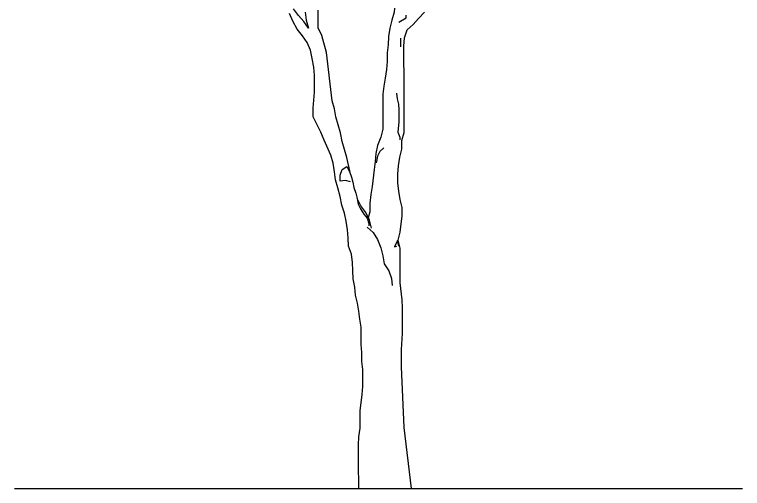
# Model space of a CAD drawing. Header units: millimetres. Extents: x 9.7 to 19, y -1.7 to 10.2.
# Drawn here: x 10.11 to 18.4, y -1.7 to 3.7 of the extents above; entities that cross this region are included whole.
import ezdxf

# ---------------------------------------------------------------- set-up
doc = ezdxf.new("R2010")
doc.units = ezdxf.units.MM
doc.layers.add('ceco.net 169', color=7, linetype='Continuous')

msp = doc.modelspace()

# ---------------------------------------------------------------- linework, layer by layer
at = {"layer": 'ceco.net 169'}
for p, q in [((14.486, 3.6103), (14.567, 3.6588)), ((14.567, 3.6588), (14.567, 3.6912)), ((14.5021, 3.4269), (14.502, 3.3298)), ((10.1067, -1.6972), (18.3986, -1.6972)), ((14.0281, -1.6972), (14.6279, -1.6972))]:
    msp.add_line(p, q, dxfattribs=at)
for points in [[(14.4486, 3.907), (14.4377, 3.8153), (14.4322, 3.7237), (14.4051, 3.632), (14.3835, 3.5403), (14.3672, 3.4486), (14.3617, 3.3515), (14.3509, 3.2598), (14.3508, 3.1627), (14.3453, 3.071), (14.329, 2.9739), (14.3128, 2.8823), (14.3019, 2.7906), (14.3015, 2.3914), (14.2799, 2.2997), (14.242, 2.208), (14.2204, 2.1164), (14.2149, 2.0247), (14.204, 1.933), (14.1822, 1.7388), (14.166, 1.6471), (14.1551, 1.55), (14.155, 1.4529), (14.1353, 1.3843)], [(13.4181, 3.7246), (13.4288, 3.6329), (13.4557, 3.5411), (13.4018, 3.6167), (13.3425, 3.6869), (13.2833, 3.7625)], [(13.936, 1.8739), (13.9342, 1.8847), (13.8913, 2.0681), (13.8375, 2.2516), (13.8214, 2.3487), (13.7676, 2.5321), (13.7515, 2.6238), (13.7246, 2.7156), (13.6604, 3.2658), (13.6066, 3.4601), (13.5636, 3.5464), (13.5637, 3.746)], [(14.0281, -1.6972), (14.0282, -1.5947), (14.0229, -1.4976), (14.0231, -1.2009), (14.0286, -1.1092), (14.0449, -1.0122), (14.0451, -0.8126), (14.0668, -0.6292), (14.0723, -0.5375), (14.0725, -0.3433), (14.0618, -0.2516), (14.0618, -0.1491), (14.0565, -0.0574), (14.0567, 0.1368), (14.0406, 0.2285), (14.0299, 0.3202), (14.0138, 0.412), (13.9923, 0.5037), (13.9816, 0.5954), (13.9655, 0.6871), (13.9602, 0.7842), (13.9549, 0.8759), (13.9442, 0.9676), (13.9119, 1.0594), (13.9066, 1.1565), (13.9013, 1.2482), (13.8852, 1.3453), (13.8637, 1.437), (13.8368, 1.5287), (13.8153, 1.6258), (13.7885, 1.723), (13.7616, 1.8147), (13.7509, 1.9064), (13.7348, 2.0035), (13.7079, 2.0952), (13.6325, 2.2679), (13.5948, 2.3597), (13.5087, 2.5324), (13.5088, 2.6295), (13.5143, 2.7212), (13.5251, 2.8129), (13.5253, 3.007), (13.5146, 3.0988), (13.4985, 3.1959), (13.477, 3.293), (13.4393, 3.3793), (13.3855, 3.4549), (13.3262, 3.5305), (13.2777, 3.6222), (13.2401, 3.7086)], [(14.6279, -1.6972), (14.5459, -1.0023), (14.5148, -0.3113), (14.515, -0.1171), (14.526, 0.0663), (14.5262, 0.3575), (14.5209, 0.4493), (14.4995, 0.6435), (14.4999, 1.0372), (14.4784, 1.129), (14.5, 1.2207), (14.5218, 1.404), (14.5219, 1.5011), (14.5004, 1.5929), (14.4843, 1.6846), (14.4736, 1.7817), (14.4737, 1.8788), (14.4792, 1.9759), (14.4954, 2.0729), (14.5171, 2.1646), (14.5172, 2.2617), (14.5442, 2.3534), (14.5449, 3.0439), (14.5396, 3.141), (14.5397, 3.3352), (14.5506, 3.4323), (14.5777, 3.5239), (14.6478, 3.5832), (14.7072, 3.6533), (14.7774, 3.7233)], [(14.4583, 2.8012), (14.4637, 2.7365), (14.4798, 2.6771), (14.4851, 2.6124), (14.485, 2.4775), (14.4741, 2.3589), (14.4956, 2.2995), (14.4956, 2.2725)], [(14.3121, 2.181), (14.2689, 2.1379), (14.2419, 2.084), (14.2311, 2.0246), (14.2256, 2.0085)], [(13.9342, 1.793), (13.8748, 1.8092), (13.8155, 1.7985), (13.8156, 1.8686), (13.8372, 1.9333), (13.8912, 1.9656), (13.9235, 1.9116), (13.945, 1.8469), (13.9611, 1.7875), (13.9719, 1.7282), (13.9934, 1.6634), (14.0095, 1.6041), (14.0202, 1.5394), (14.0472, 1.4854), (14.0849, 1.426), (14.1226, 1.3774), (14.1441, 1.3181), (14.1441, 1.2911)], [(14.171, 1.2641), (14.1495, 1.3558), (14.1065, 1.4422), (14.0526, 1.5177), (14.0095, 1.6041)], [(14.1225, 1.2749), (14.1926, 1.2155), (14.241, 1.1346), (14.2787, 1.0428), (14.3002, 0.9511), (14.3163, 0.8594), (14.3702, 0.7784), (14.4025, 0.6921), (14.4078, 0.6112)], [(14.4837, 1.0593), (14.4676, 1.124), (14.4352, 1.0539), (14.4622, 1.0593)]]:
    msp.add_lwpolyline(points, dxfattribs=at)

doc.saveas('drawing.dxf')
